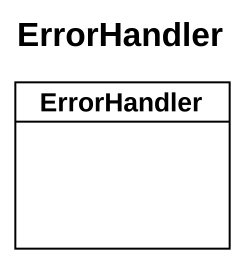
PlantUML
@startuml
title ErrorHandler
hide circle
hide empty members
class ErrorHandler
@enduml
